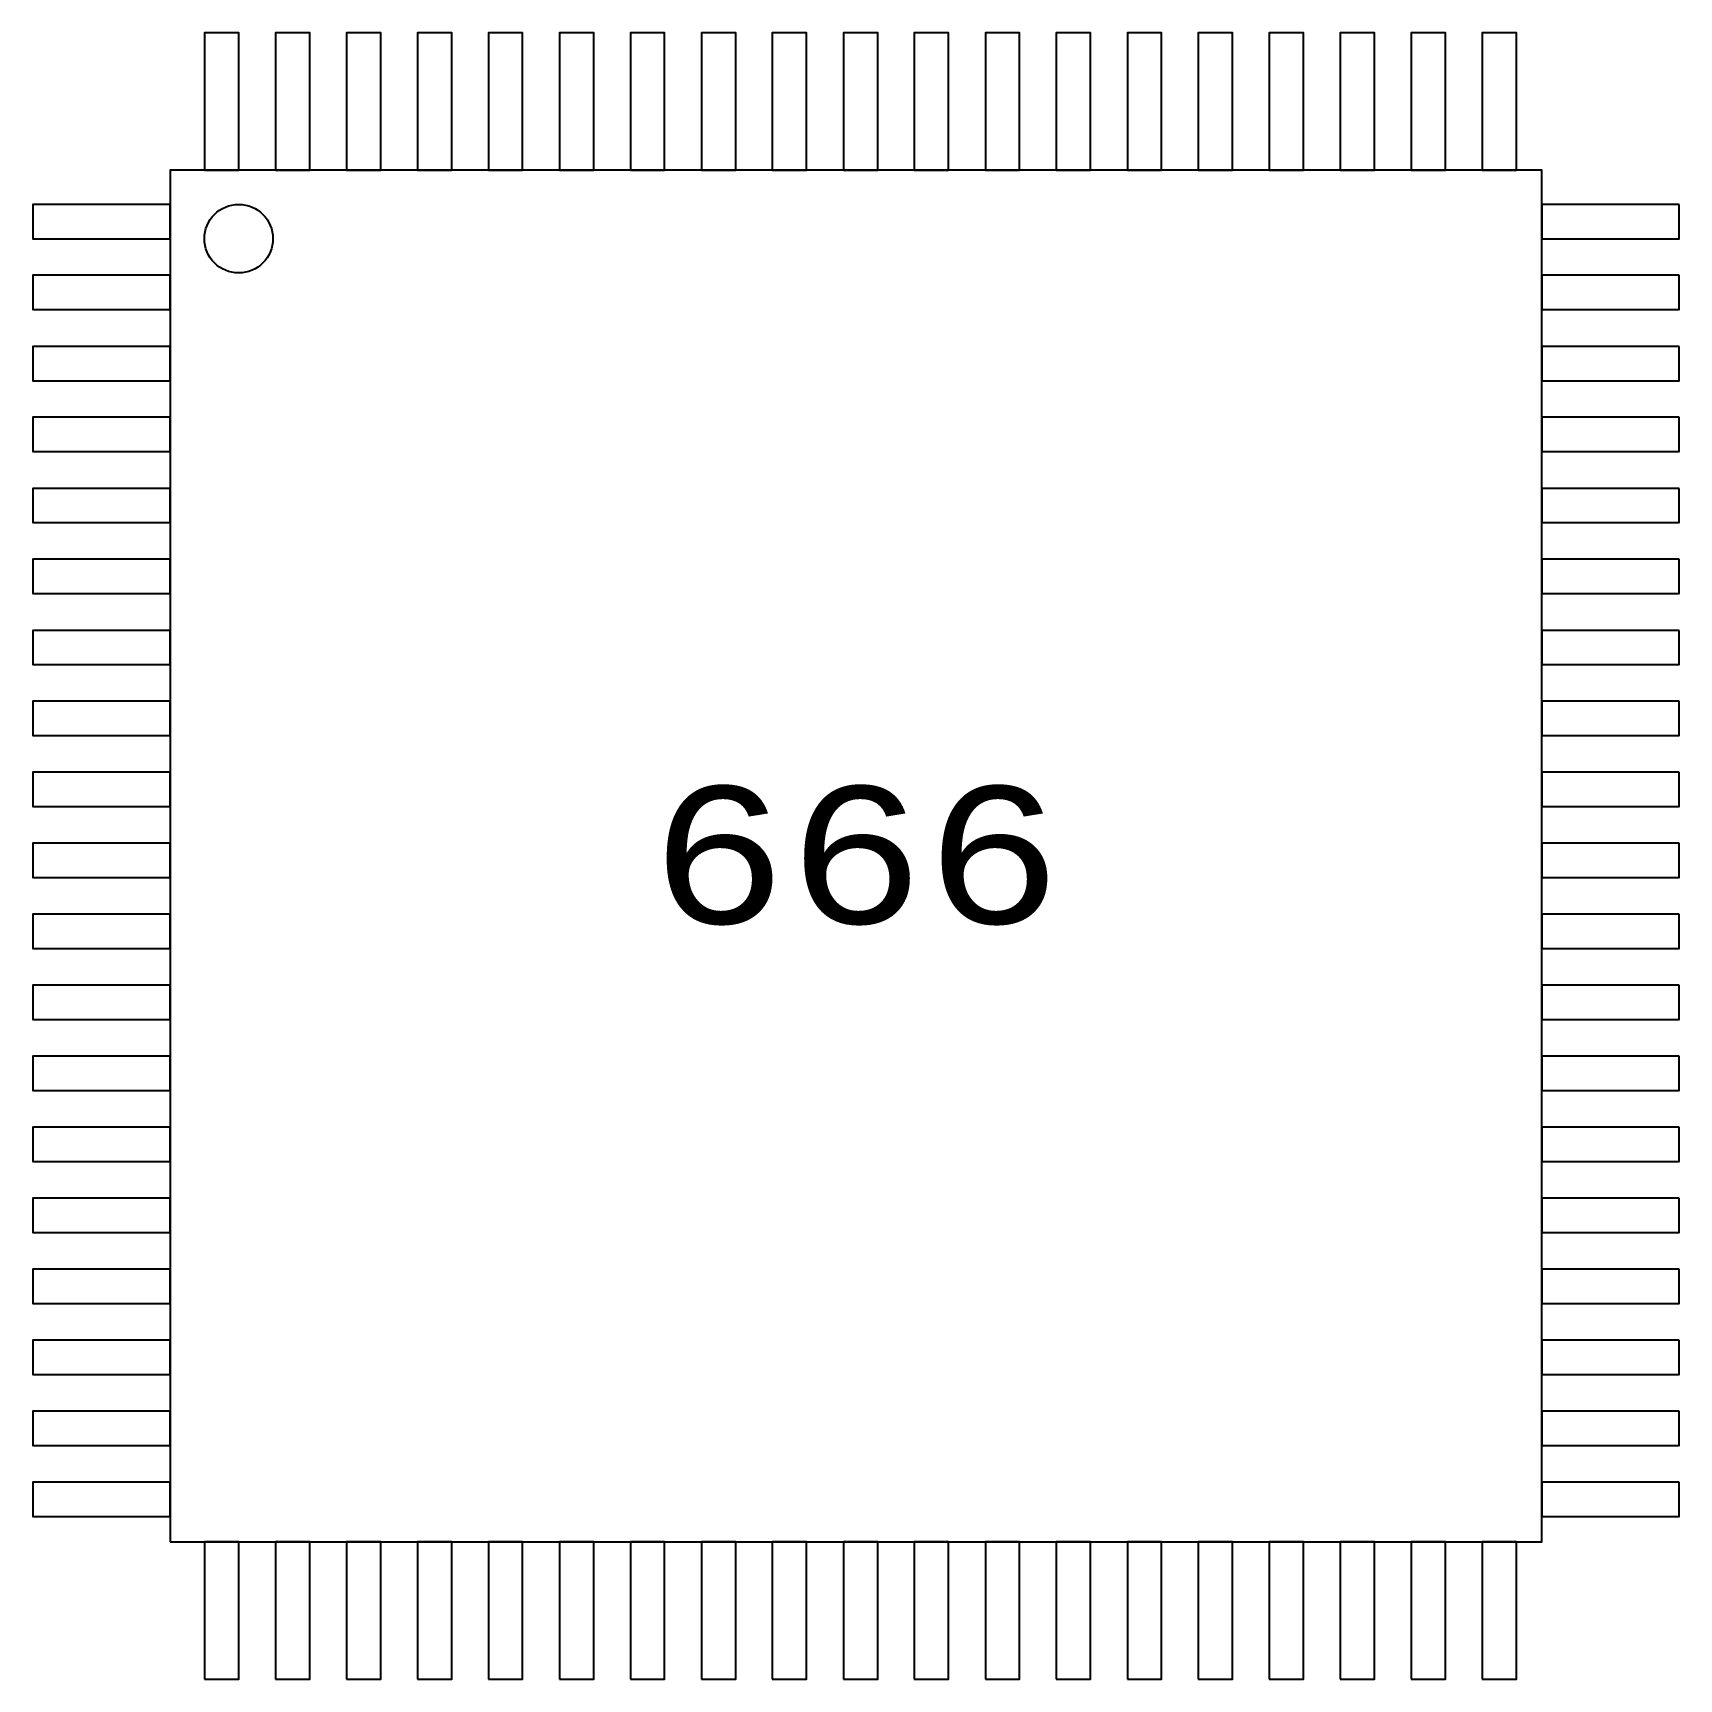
# Model space of a CAD drawing. Header units: millimetres. Extents: x 0 to 120, y 0 to 120.
import ezdxf

# ---------------------------------------------------------------- set-up
doc = ezdxf.new("R2010")
doc.units = ezdxf.units.MM

msp = doc.modelspace()

# ---------------------------------------------------------------- linework, layer by layer
for points in [[(12.5, 110), (15, 110), (15, 120), (12.5, 120)], [(17.68, 110), (20.18, 110), (20.18, 120), (17.68, 120)], [(22.85, 110), (25.35, 110), (25.35, 120), (22.85, 120)], [(28.03, 110), (30.53, 110), (30.53, 120), (28.03, 120)], [(33.2, 110), (35.7, 110), (35.7, 120), (33.2, 120)], [(38.38, 110), (40.88, 110), (40.88, 120), (38.38, 120)], [(43.55, 110), (46.05, 110), (46.05, 120), (43.55, 120)], [(48.73, 110), (51.23, 110), (51.23, 120), (48.73, 120)], [(53.9, 110), (56.4, 110), (56.4, 120), (53.9, 120)], [(59.08, 110), (61.58, 110), (61.58, 120), (59.08, 120)], [(64.25, 110), (66.75, 110), (66.75, 120), (64.25, 120)], [(69.43, 110), (71.93, 110), (71.93, 120), (69.43, 120)], [(74.6, 110), (77.1, 110), (77.1, 120), (74.6, 120)], [(79.78, 110), (82.28, 110), (82.28, 120), (79.78, 120)], [(84.95, 110), (87.45, 110), (87.45, 120), (84.95, 120)], [(90.13, 110), (92.63, 110), (92.63, 120), (90.13, 120)], [(95.3, 110), (97.8, 110), (97.8, 120), (95.3, 120)], [(100.48, 110), (102.98, 110), (102.98, 120), (100.48, 120)], [(105.65, 110), (108.15, 110), (108.15, 120), (105.65, 120)], [(10, 10), (110, 10), (110, 110), (10, 110)], [(10, 107.5), (0, 107.5), (0, 105), (10, 105)], [(120, 107.5), (110, 107.5), (110, 105), (120, 105)], [(10, 102.33), (0, 102.33), (0, 99.83), (10, 99.83)], [(120, 102.33), (110, 102.33), (110, 99.83), (120, 99.83)], [(10, 97.15), (0, 97.15), (0, 94.65), (10, 94.65)], [(120, 97.15), (110, 97.15), (110, 94.65), (120, 94.65)], [(10, 91.98), (0, 91.98), (0, 89.48), (10, 89.48)], [(120, 91.98), (110, 91.98), (110, 89.48), (120, 89.48)], [(10, 86.8), (0, 86.8), (0, 84.3), (10, 84.3)], [(120, 86.8), (110, 86.8), (110, 84.3), (120, 84.3)], [(10, 81.63), (0, 81.63), (0, 79.13), (10, 79.13)], [(120, 81.63), (110, 81.63), (110, 79.13), (120, 79.13)], [(10, 76.45), (0, 76.45), (0, 73.95), (10, 73.95)], [(120, 76.45), (110, 76.45), (110, 73.95), (120, 73.95)], [(10, 71.28), (0, 71.28), (0, 68.78), (10, 68.78)], [(120, 71.28), (110, 71.28), (110, 68.78), (120, 68.78)], [(10, 66.1), (0, 66.1), (0, 63.6), (10, 63.6)], [(120, 66.1), (110, 66.1), (110, 63.6), (120, 63.6)], [(10, 60.93), (0, 60.93), (0, 58.43), (10, 58.43)], [(120, 60.93), (110, 60.93), (110, 58.43), (120, 58.43)], [(10, 55.75), (0, 55.75), (0, 53.25), (10, 53.25)], [(120, 55.75), (110, 55.75), (110, 53.25), (120, 53.25)], [(10, 50.58), (0, 50.58), (0, 48.08), (10, 48.08)], [(120, 50.58), (110, 50.58), (110, 48.08), (120, 48.08)], [(10, 45.4), (0, 45.4), (0, 42.9), (10, 42.9)], [(120, 45.4), (110, 45.4), (110, 42.9), (120, 42.9)], [(10, 40.23), (0, 40.23), (0, 37.73), (10, 37.73)], [(120, 40.23), (110, 40.23), (110, 37.73), (120, 37.73)], [(10, 35.05), (0, 35.05), (0, 32.55), (10, 32.55)], [(120, 35.05), (110, 35.05), (110, 32.55), (120, 32.55)], [(10, 29.88), (0, 29.88), (0, 27.38), (10, 27.38)], [(120, 29.88), (110, 29.88), (110, 27.38), (120, 27.38)], [(10, 24.7), (0, 24.7), (0, 22.2), (10, 22.2)], [(120, 24.7), (110, 24.7), (110, 22.2), (120, 22.2)], [(10, 19.53), (0, 19.53), (0, 17.03), (10, 17.03)], [(120, 19.53), (110, 19.53), (110, 17.03), (120, 17.03)], [(10, 14.35), (0, 14.35), (0, 11.85), (10, 11.85)], [(120, 14.35), (110, 14.35), (110, 11.85), (120, 11.85)], [(12.5, 0), (15, 0), (15, 10), (12.5, 10)], [(17.68, 0), (20.18, 0), (20.18, 10), (17.68, 10)], [(22.85, 0), (25.35, 0), (25.35, 10), (22.85, 10)], [(28.03, 0), (30.53, 0), (30.53, 10), (28.03, 10)], [(33.2, 0), (35.7, 0), (35.7, 10), (33.2, 10)], [(38.38, 0), (40.88, 0), (40.88, 10), (38.38, 10)], [(43.55, 0), (46.05, 0), (46.05, 10), (43.55, 10)], [(48.73, 0), (51.23, 0), (51.23, 10), (48.73, 10)], [(53.9, 0), (56.4, 0), (56.4, 10), (53.9, 10)], [(59.08, 0), (61.58, 0), (61.58, 10), (59.08, 10)], [(64.25, 0), (66.75, 0), (66.75, 10), (64.25, 10)], [(69.43, 0), (71.93, 0), (71.93, 10), (69.43, 10)], [(74.6, 0), (77.1, 0), (77.1, 10), (74.6, 10)], [(79.78, 0), (82.28, 0), (82.28, 10), (79.78, 10)], [(84.95, 0), (87.45, 0), (87.45, 10), (84.95, 10)], [(90.13, 0), (92.63, 0), (92.63, 10), (90.13, 10)], [(95.3, 0), (97.8, 0), (97.8, 10), (95.3, 10)], [(100.48, 0), (102.98, 0), (102.98, 10), (100.48, 10)], [(105.65, 0), (108.15, 0), (108.15, 10), (105.65, 10)]]:
    msp.add_lwpolyline(points, close=True)
msp.add_circle((15, 105), 2.5)

# ---------------------------------------------------------------- texts
at = {"insert": (60, 60), "char_height": 10, "width": 100, "attachment_point": 5}
msp.add_mtext('{\\fISOCTEUR|b0|i0|c0|p49;666}', dxfattribs=at)

doc.saveas('drawing.dxf')
